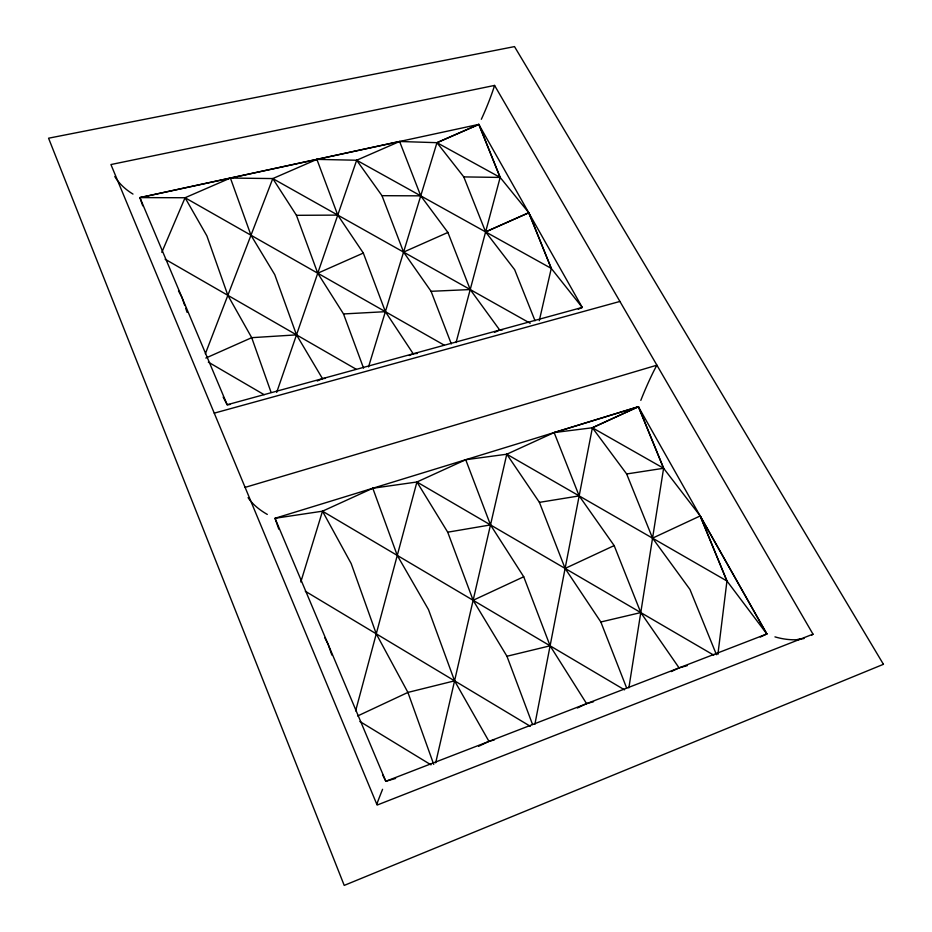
<?xml version="1.0" encoding="UTF-8"?>
<svg xmlns="http://www.w3.org/2000/svg" width="932" height="932" viewBox="0 0 932 932"><rect width="100%" height="100%" fill="white"/><g stroke="black" fill="none" stroke-linecap="round" stroke-linejoin="round"><path stroke-width="1.4" d="M717.885 654.485L726.948 580.997L700.212 515.932L663.607 468.272L638.385 406.69L275.022 518.285L278.796 529.143M628.867 687.839L663.607 468.272L638.478 406.725L554.144 432.565L506.787 454.222L465.72 459.721L416.93 481.995L372.8 488.252L322.495 511.19L275.022 518.285L385.836 781.272L395.611 778.441M534.875 724.339L592.379 427.765L638.385 406.69L766.838 633.958L760.302 637.034M539.279 320.69L551.278 268.404L528.817 212.741L500.158 177.43L478.803 124.387L139.905 197.607L142.724 205.797M435.675 762.854L506.787 454.222L726.948 580.997L766.838 633.958L385.836 781.272L382.563 774.795M456.063 342.568L500.158 177.43L478.885 124.422L436.968 142.689L399.607 141.489L139.905 197.607L227.187 404.756L230.018 404.5M355.628 710.895L416.93 481.995L713.807 655.184M368.524 366.905L436.968 142.689L478.803 124.387L582.255 307.432L578.283 309.203M300.815 581.976L322.495 511.19L624.533 689.843M276.676 392.419L356.665 160.234L399.607 141.489L420.74 195.848L447.908 232.452L470.217 289.549L499.715 330.045L502.534 329.858M205.366 353.776L272.785 178.571L316.892 159.372L356.665 160.234L551.278 268.404L582.255 307.432L227.187 404.756L223.144 397.055M161.819 252.327L185.072 197.747L230.414 178.047L272.785 178.571L530.192 323.264M811.714 635.193L812.995 634.168L494.566 85.429L110.931 164.545L377.134 805.062L812.995 634.168M671.25 671.588L679.078 667.871L687.315 665.623M478.64 746.287L488.985 741.383L494.449 739.822M577.397 707.994L586.589 703.637L593.521 701.703M357.643 715.962L407.913 692.418L454.571 680.838L488.985 741.383M679.078 667.871L640.773 612.58L614.165 545.593L579.168 495.906L554.144 432.565L592.379 427.765L626.654 473.969L652.551 538.148L700.188 515.944L766.838 633.958M416.93 481.995L447.721 532.195L473.13 600.29L523.726 576.768L550.101 645.818L586.589 703.637M506.787 454.222L539.418 502.36L565.107 568.438L614.165 545.593M638.42 406.725L592.379 427.765L663.607 468.272L626.654 473.969M494.484 332.398L499.715 330.045M317.23 380.99L322.484 378.637L325.291 378.392M409.288 355.523L413.214 353.764L417.431 353.438M551.278 268.404L528.759 212.752L485.607 231.905L463.787 176.905L436.968 142.689L500.158 177.43L463.787 176.905M205.832 358.051L251.71 337.675L296.504 334.868L322.484 378.637M272.785 178.571L296.446 215.315L317.742 273.216L363.329 253.061L385.382 311.684L413.214 353.764M356.665 160.234L381.992 195.685L403.568 252.094L447.908 232.452M528.793 212.741L485.607 231.905L514.662 269.697L535.038 320.771M245.104 487.378L656.897 365.193A32.993 2.726 -66.7 0 0 640.82 400.364M214.255 413.144L619.943 301.444M473.13 600.29L506.95 656.256L550.101 645.818M565.107 568.438L600.837 621.982L640.773 612.58M447.721 532.195L490.5 524.914L523.726 576.768M539.418 502.36L579.168 495.906M774.958 636.871A36.744 17.871 16.4 0 0 796.674 639.713L804.083 638.513M796.674 639.713L801.24 639.236M317.742 273.216L343.524 313.944L385.382 311.684M403.568 252.094L431.073 291.308L470.217 289.549M296.446 215.315L337.768 215.106L363.329 253.061M139.905 197.607L185.072 197.747L444.086 345.073M381.992 195.685L420.74 195.848M165.115 259.201L356.094 369.188M208.314 362.117L264.14 394.69M305.312 591.249L530.32 726.296M359.892 721.496L431.003 764.846M652.551 538.148L689.96 589.455L716.452 654.695M185.072 197.747L206.881 235.878L227.851 295.327L251.71 337.675L271.026 392.221M322.495 511.19L351.189 563.592L376.26 633.83L407.913 692.418L433.718 764.38M178.49 290.877L181.903 297.273L184.746 305.533M324.779 637.756L328.076 644.187L331.885 655.091M700.153 515.955L726.948 580.997M600.837 621.982L626.63 687.979M431.073 291.308L451.309 343.92M465.72 459.721L490.5 524.914M506.95 656.256L532.556 724.525M316.892 159.372L337.768 215.106M343.524 313.944L363.562 368.152M454.571 680.838L428.487 609.586L397.265 555.414L372.8 488.252M296.504 334.868L274.754 274.649L250.976 235.237L230.414 178.047M185.701 308.282L187.122 312.406M494.566 85.429A30.197 2.749 -68 0 1 481.331 119.284M376.796 804.246A40.903 0.92 -67.3 0 1 382.574 789.299M267.309 514.429A36.511 16.788 26.7 0 1 248.087 497.63M132.985 194.077A33.447 18.733 34.6 0 1 114.776 176.521M883.431 664.306L344.223 885.4L48.569 138.204L514.499 46.6L883.431 664.306"/></g></svg>
